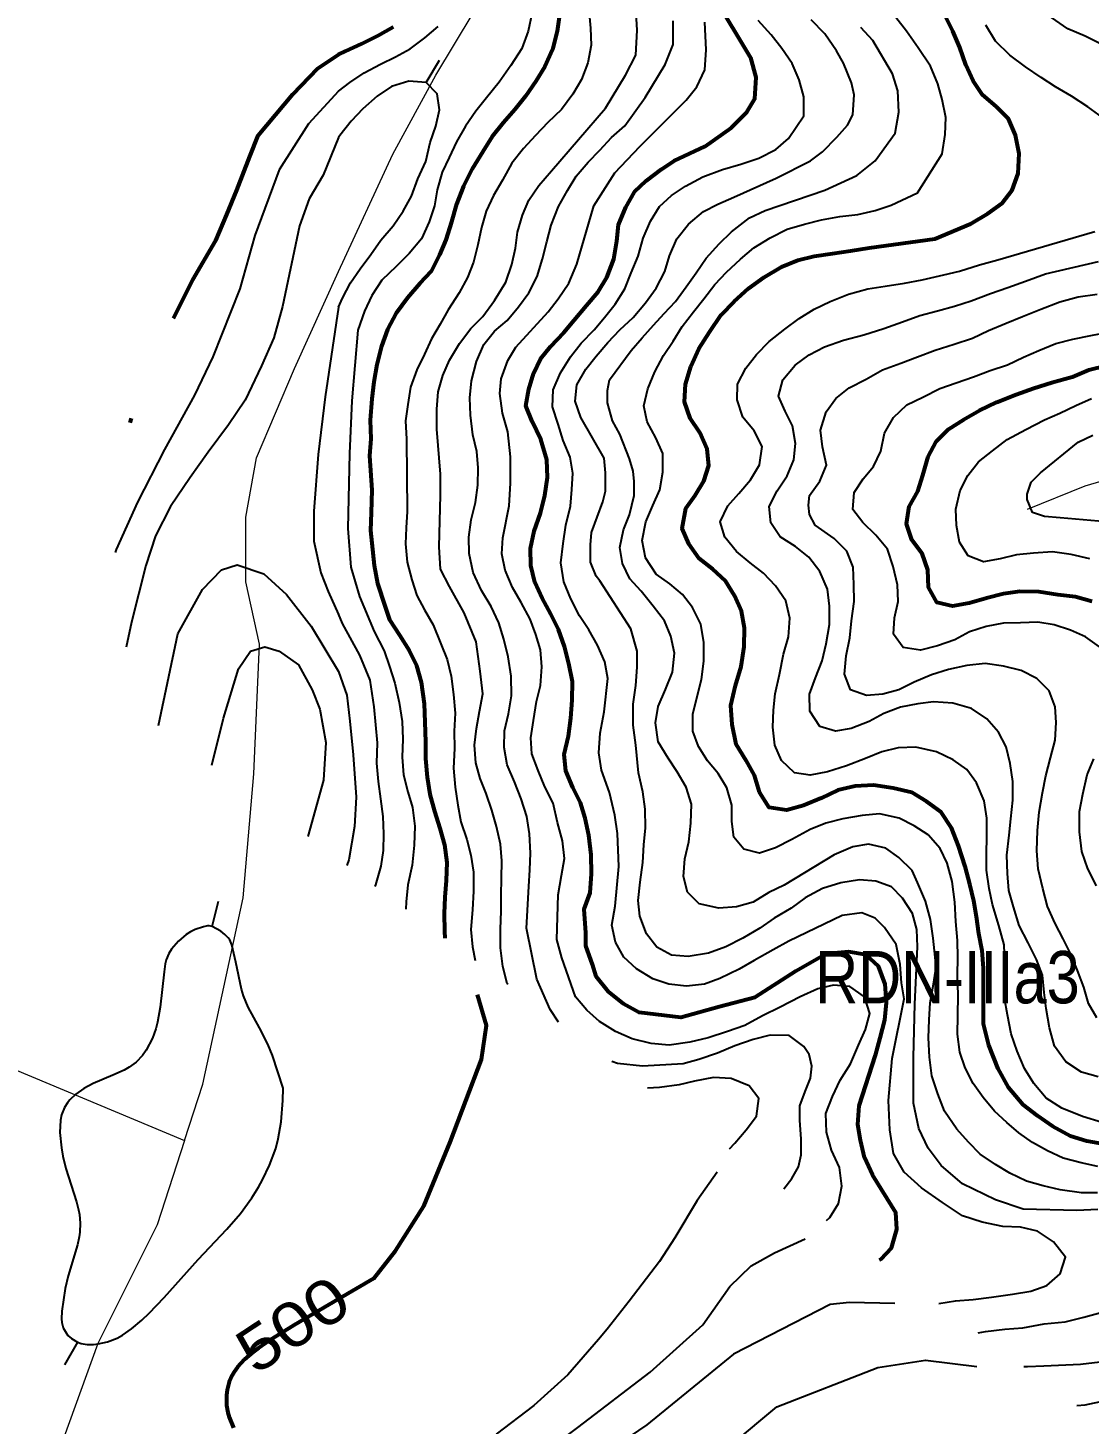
# Model space of a CAD drawing. Header units: metres. Extents: x 545098 to 555652, y 1854398 to 1862642.
# Drawn here: x 547881 to 548287, y 1860200 to 1860733 of the extents above; entities that cross this region are included whole.
import ezdxf
from ezdxf.enums import TextEntityAlignment as Align

# ---------------------------------------------------------------- set-up
doc = ezdxf.new("R2010")
doc.units = ezdxf.units.M
doc.header["$LTSCALE"] = 6.8
for name, color, linetype, lineweight in [('1', 7, 'Continuous', 25), ('13', 7, 'Continuous', 25), ('2', 7, 'Continuous', 53), ('29', 7, 'Continuous', 25), ('34', 7, 'Continuous', 13), ('52', 7, 'Continuous', 13), ('53', 7, 'Continuous', 13)]:
    doc.layers.add(name, color=color, linetype=linetype, lineweight=lineweight)
doc.layers.add('4', color=7, linetype='Continuous')

msp = doc.modelspace()

# ---------------------------------------------------------------- linework, layer by layer
at = {"layer": '1'}
for points in [[(548094.47, 1860752.59), (548096.3, 1860733.1), (548096.5, 1860726.55), (548095.3, 1860719.85), (548092.81, 1860713.54), (548089.54, 1860707.85), (548085.21, 1860702.04), (548079.92, 1860697.01), (548075.32, 1860692.06), (548070.73, 1860687.11), (548066.21, 1860681.46), (548062.67, 1860675.03), (548059.24, 1860669.14), (548056.36, 1860663.14), (548054.57, 1860656.91), (548053.17, 1860650.36), (548051.61, 1860643.62), (548049.24, 1860637.85), (548046.16, 1860632.01), (548041.92, 1860625.5), (548038.81, 1860620), (548035.53, 1860614.31), (548032.81, 1860608.5), (548029.93, 1860602.5), (548027.48, 1860595.84), (548026.43, 1860589.33), (548025.53, 1860583.02), (548025.97, 1860575.97), (548026.2, 1860548.37), (548025.86, 1860542.18), (548025.54, 1860536), (548026.22, 1860529.04), (548027.97, 1860522.21), (548029.92, 1860516.27), (548032.86, 1860510.76), (548036.14, 1860505.07), (548039.12, 1860497.76), (548041.53, 1860491.78), (548043.07, 1860485.51), (548043.95, 1860478.4), (548044.56, 1860471.25), (548044.14, 1860464.43), (548044.31, 1860457.86), (548043.88, 1860450.31), (548044.58, 1860443.08), (548045.57, 1860436.11), (548046.76, 1860429.8), (548048.99, 1860423.08), (548050.57, 1860417.09), (548051.59, 1860410.58), (548051.62, 1860403.22), (548051.22, 1860396.12), (548050.51, 1860388.62), (548051.13, 1860382), (548052.17, 1860376.81)], [(548073.91, 1860738.54), (548072.51, 1860732), (548070.06, 1860725.33), (548065.82, 1860718.83), (548061.38, 1860712.47), (548056.55, 1860706.43), (548052.5, 1860701.36), (548048.53, 1860695.6), (548045.1, 1860689.71), (548042.22, 1860683.71), (548039.65, 1860678.1), (548037.75, 1860671.32), (548036.66, 1860665.16), (548034.67, 1860659.08), (548031.68, 1860652.53), (548026.96, 1860647.04), (548022.02, 1860642.05), (548016.57, 1860636.82), (548012.79, 1860630.9), (548009.91, 1860624.9), (548007.34, 1860617.69), (548005.14, 1860590.73), (548004.25, 1860570.56), (548003.58, 1860541.87)], [(548064.67, 1860367.56), (548064.42, 1860368.04), (548062.72, 1860374.53), (548061.85, 1860381.65), (548061.9, 1860388.71), (548062.14, 1860395.62), (548062.12, 1860401.76), (548062.25, 1860408.11), (548062.34, 1860414.81), (548061.91, 1860421.27), (548060.37, 1860427.95), (548058.52, 1860434.24), (548056.43, 1860440.63), (548054.18, 1860446.4), (548052.46, 1860452.33), (548051.9, 1860459.02), (548052.77, 1860465.49), (548053.87, 1860471.94), (548055.13, 1860478.69), (548054.07, 1860487.4), (548052.55, 1860498.51), (548048.01, 1860509.63), (548042.46, 1860519.74), (548038.92, 1860526.3), (548038.42, 1860534.89), (548038.92, 1860554.6), (548038.92, 1860562.68), (548037.58, 1860579.82), (548037.62, 1860587.46), (548038.12, 1860594.08), (548039.91, 1860600.32), (548042.44, 1860606.28), (548046.18, 1860612.56), (548050.5, 1860618.36), (548055.13, 1860622.96), (548059.61, 1860628.97), (548063.97, 1860636.02), (548066.23, 1860642.84), (548067.67, 1860649.04), (548068.41, 1860655.15), (548070.35, 1860661.58), (548072.73, 1860667.35), (548076.54, 1860672.93), (548081.41, 1860678.62), (548102.04, 1860702.56), (548109.62, 1860715.2), (548113.66, 1860722.78), (548114.16, 1860732.38), (548113.66, 1860740.97)], [(548246.35, 1860324.45), (548242.45, 1860329.76), (548239.37, 1860335.72), (548237.36, 1860341.8), (548236.54, 1860348.57), (548236.58, 1860355.63), (548236.7, 1860363.6), (548236.5, 1860371.17), (548236.58, 1860377.88), (548236.52, 1860384.38), (548235.8, 1860391.71), (548235.45, 1860399.08), (548234.49, 1860406.92), (548232.56, 1860413.92), (548229.88, 1860419.56), (548225.26, 1860424.79), (548219.95, 1860428.3), (548214.17, 1860431.21), (548206.74, 1860432.84), (548200.12, 1860432.21), (548192.68, 1860430.94), (548186.2, 1860429.25), (548180.16, 1860426.89), (548173.22, 1860422.97), (548166.91, 1860419.85), (548160.82, 1860417.84), (548154.86, 1860419.28), (548151.04, 1860423.88), (548150.3, 1860429.94), (548150.28, 1860436.09), (548148.38, 1860442.73), (548145, 1860448.29), (548140.98, 1860453.04), (548137.59, 1860458.6), (548135.43, 1860464.48), (548135.36, 1860470.98), (548137.07, 1860477.7), (548138.63, 1860484.22), (548139.59, 1860491.21), (548139.63, 1860498.27), (548138.4, 1860505.36), (548135.28, 1860511.67), (548131.43, 1860516.62), (548126.58, 1860520.74), (548121.43, 1860524.45), (548117.24, 1860530.63), (548116.06, 1860537.36), (548117.37, 1860544.39), (548120.04, 1860550.68), (548122.76, 1860556.62), (548123.91, 1860563.45), (548123.96, 1860570.51), (548121.24, 1860576.51), (548117.96, 1860582.62), (548116.67, 1860588.79), (548118.22, 1860595.31), (548120.91, 1860601.73), (548124.17, 1860607.95), (548127.86, 1860613.49), (548131.31, 1860619.14), (548135.65, 1860624.67), (548139.55, 1860629.66), (548143.8, 1860635.09), (548148.22, 1860639.91), (548153.63, 1860644.76), (548158.72, 1860649.21), (548164.9, 1860652.99), (548171.37, 1860656.31), (548178.01, 1860658.2), (548184.5, 1860659.89), (548191.58, 1860661.12), (548198.36, 1860661.94), (548205.04, 1860663.48), (548211.13, 1860665.49), (548221.21, 1860670.23), (548230.61, 1860685.13), (548231.73, 1860692.52), (548232.08, 1860698.93), (548230.6, 1860705.85), (548229.04, 1860711.87), (548226.17, 1860718.63), (548221.5, 1860725.55), (548217.07, 1860731.96), (548212.94, 1860737.17)], [(548332.32, 1860698.82), (548326.37, 1860704.53), (548320.77, 1860708.69), (548314.55, 1860713.66), (548309.23, 1860716.96), (548303.86, 1860720.61), (548297.68, 1860723.64), (548291.85, 1860726.71), (548285.28, 1860730.05), (548278.6, 1860732.85), (548272.45, 1860737.12)], [(548000, 1860709.05), (548004.36, 1860712.37), (548009.81, 1860716), (548016.01, 1860719.35), (548021.73, 1860722.12), (548027.42, 1860725.24), (548032.99, 1860729.41), (548038.02, 1860733.7)], [(548084.07, 1860353.2), (548080.82, 1860358.08), (548075.77, 1860369.7), (548071.8, 1860389.19), (548072.67, 1860405.09), (548073.16, 1860411.48), (548073.29, 1860417.83), (548072.94, 1860425.2), (548071.96, 1860431.77), (548069.81, 1860438.61), (548067.26, 1860445.12), (548064.4, 1860451.55), (548063.28, 1860458.24), (548063.41, 1860464.58), (548064.96, 1860471.1), (548066.12, 1860477.93), (548065.92, 1860485.5), (548064.85, 1860492.79), (548063.22, 1860499.55), (548061.28, 1860505.82), (548058.26, 1860512.05), (548054.58, 1860518.15), (548051.39, 1860525.08), (548049.96, 1860532.32), (548049.74, 1860538.62), (548050.74, 1860545.26), (548052.29, 1860551.78), (548053.29, 1860558.41), (548053.38, 1860565.11), (548052.8, 1860571.37), (548051.31, 1860577.7), (548050.39, 1860585.18), (548050.13, 1860591.84), (548050.87, 1860598.35), (548052.69, 1860605.71), (548055.57, 1860612.16), (548059.64, 1860617.36), (548064.4, 1860621.38), (548068.82, 1860626.62), (548072.69, 1860631.97), (548075.92, 1860638.15), (548077.99, 1860644.91), (548079.54, 1860651.43), (548081.3, 1860657.8), (548084.04, 1860665), (548087.46, 1860671.03), (548090.78, 1860676.49), (548095.36, 1860681.94), (548099.87, 1860686.46), (548104.34, 1860691.35), (548109.41, 1860695.76), (548117.19, 1860706.61), (548124.77, 1860719.24), (548127.8, 1860726.82), (548127.8, 1860735.91)], [(548102.92, 1860484.51), (548101.78, 1860490.88), (548099.01, 1860497.24), (548095.58, 1860503.15), (548092.03, 1860508.51), (548088.71, 1860514.97), (548086.11, 1860521.53), (548084.97, 1860528.71), (548085.87, 1860536.14), (548086.83, 1860543.13), (548088.65, 1860550.4), (548089.14, 1860556.79), (548089.47, 1860562.98), (548088.53, 1860569.2), (548085.83, 1860575.49), (548083.87, 1860581.75), (548081.75, 1860588.4), (548082.04, 1860594.94), (548084.87, 1860601.44), (548088.65, 1860607.5), (548092.72, 1860612.7), (548097.7, 1860617.83), (548101.66, 1860622.47), (548105.73, 1860627.67), (548109.35, 1860633.54), (548111.86, 1860639.63), (548114.53, 1860645.92), (548116.4, 1860652.84), (548119.23, 1860659.34), (548122.7, 1860665), (548127.25, 1860669.18), (548132.61, 1860672.72), (548139.23, 1860676.24), (548146.66, 1860679.14), (548153.66, 1860681.07), (548160.61, 1860683.37), (548167.08, 1860686.69), (548171.99, 1860690.9), (548177.75, 1860699.54), (548177.83, 1860706.8), (548176.04, 1860713.33), (548173.39, 1860719.59), (548169.39, 1860725.34), (548165.27, 1860730.54), (548160.4, 1860736.02)], [(548115.2, 1860406.78), (548116.26, 1860414.27), (548116.7, 1860420.97), (548117.34, 1860427.51), (548117.19, 1860434.67), (548116.21, 1860441.19), (548114.6, 1860448.54), (548113.65, 1860459.1), (548112.64, 1860466.68), (548112.64, 1860474.77), (548113.65, 1860481.84), (548114.16, 1860488.91), (548114.16, 1860494.98), (548111.63, 1860503.57), (548099.85, 1860521.87), (548098.47, 1860523.64), (548096.29, 1860529.08), (548096.29, 1860535.6), (548096.66, 1860540.31), (548101.02, 1860552.1), (548102.03, 1860556.14), (548102.03, 1860563.21), (548101.53, 1860568.77), (548092.61, 1860584.29), (548090.4, 1860590.53), (548091.09, 1860596.76), (548094.51, 1860602.79), (548098.43, 1860607.79), (548102.85, 1860613.03), (548107.52, 1860617.76), (548112.54, 1860622.53), (548117.28, 1860628.17), (548121.31, 1860633.72), (548124.69, 1860640.1), (548126.49, 1860646.11), (548129.32, 1860652.6), (548133.7, 1860658.2), (548139.44, 1860663.06), (548144.88, 1860665.89), (548151.08, 1860668.46), (548167.18, 1860675.78), (548180.31, 1860682.35), (548184.86, 1860685.89), (548190.41, 1860691.45), (548194.45, 1860695.99), (548196.47, 1860700.04), (548196.97, 1860707.62), (548195.96, 1860712.16), (548192.93, 1860719.74), (548190.24, 1860724.5), (548185.81, 1860730.91), (548180.6, 1860736.35)], [(548196.45, 1860420.23), (548189.38, 1860417.2), (548170.25, 1860405.6), (548164.45, 1860402.72), (548158.38, 1860399.09), (548152.1, 1860397.24), (548145.28, 1860396.77), (548137.85, 1860398.39), (548133.32, 1860402.91), (548131.87, 1860408.88), (548132.31, 1860415.62), (548133.87, 1860422.14), (548134.63, 1860429.29), (548134.83, 1860436.55), (548132.78, 1860442.99), (548129.35, 1860448.9), (548126, 1860454.1), (548122.17, 1860460.33), (548121.1, 1860467.61), (548122.14, 1860473.89), (548124.97, 1860480.38), (548127.6, 1860487.03), (548128.35, 1860494.18), (548127.01, 1860500.7), (548124.49, 1860506.55), (548120.19, 1860512.17), (548115.69, 1860517.95), (548111.32, 1860522.66), (548108.44, 1860528.46), (548107.5, 1860534.68), (548108.84, 1860541.33), (548111.14, 1860547.15), (548112.95, 1860554.44), (548112.95, 1860559.87), (548112.58, 1860563.86), (548111.14, 1860568.57), (548107.52, 1860577.99), (548104.62, 1860583.06), (548102.81, 1860589.94), (548102.81, 1860594.65), (548103.53, 1860598.64), (548111.81, 1860609.88), (548115.99, 1860614.81), (548120.37, 1860619.59), (548124.48, 1860624.01), (548128.78, 1860628.68), (548132.83, 1860634.26), (548136.63, 1860639.54), (548140.44, 1860645.22), (548145.4, 1860650.74), (548150.2, 1860655.23), (548156.97, 1860660.57), (548163.06, 1860663.41), (548185.87, 1860671.24), (548197.98, 1860676.79), (548205.05, 1860682.35), (548212.63, 1860692.96), (548214.14, 1860701.05), (548213.64, 1860709.13), (548211.62, 1860715.7), (548204.15, 1860728.35), (548199.52, 1860733.32)], [(548132.85, 1860705.6), (548136.88, 1860710.65), (548139.91, 1860717.22), (548140.42, 1860724.8), (548139.91, 1860735.41)], [(548250.97, 1860728.17), (548247.27, 1860734.31)], [(548280.61, 1860614.23), (548287.5, 1860615.61), (548294.03, 1860616.95), (548322.71, 1860625.27), (548356.1, 1860639.74), (548362.12, 1860642.89), (548368.46, 1860646.43), (548374.56, 1860650.47), (548380.5, 1860654.32), (548384.7, 1860659.57), (548386.83, 1860665.83), (548386.28, 1860672.32), (548383.95, 1860678.97), (548381.61, 1860685.61), (548378.97, 1860691.87), (548375.78, 1860698.24), (548371.93, 1860704.18), (548367.07, 1860709.66), (548362.13, 1860714.24), (548356.65, 1860718.94), (548351.13, 1860722.4), (548344.87, 1860726.13), (548337.68, 1860730.28), (548331.07, 1860733.97)], [(548291.94, 1860698.92), (548286.34, 1860703.08), (548280.05, 1860707.16), (548273.98, 1860710.73), (548268.46, 1860714.19), (548262.51, 1860718.3), (548256.53, 1860722.77), (548250.97, 1860728.17)], [(548000, 1860626.53), (548001.55, 1860629.91), (548004.62, 1860635.75), (548008.28, 1860641.13), (548012.29, 1860646.55), (548016.11, 1860652.12), (548020.82, 1860657.62), (548024.64, 1860663.19), (548027.91, 1860668.88), (548030.36, 1860675.55), (548033.36, 1860682.09), (548035.03, 1860689.38), (548037.17, 1860695.65), (548038.61, 1860701.85), (548037.75, 1860707.97), (548033.54, 1860712.29), (548026.92, 1860712.79), (548020.21, 1860710.8), (548014.76, 1860707.18), (548009.27, 1860702.3), (548004.83, 1860697.55), (548000.47, 1860692.09), (548000, 1860691.37)], [(548000, 1860709.05), (547988.48, 1860696.53), (547977.26, 1860678.96), (547968.05, 1860653.91), (547962.29, 1860633.47), (547951.93, 1860607.55), (547945.02, 1860592.86), (547933.51, 1860572.13), (547923.15, 1860551.97), (547915.09, 1860533.83), (547914.6, 1860532.65)], [(548186.39, 1860277.47), (548187.69, 1860278.5), (548190.98, 1860283.93), (548192.33, 1860290.56), (548191.47, 1860297.63), (548188.33, 1860304.25), (548186.4, 1860311.2), (548186.25, 1860318.36), (548188.7, 1860324.76), (548191.71, 1860331.05), (548195.62, 1860337.27), (548198.69, 1860344.47), (548201.38, 1860350.36), (548202.97, 1860356.48), (548200.93, 1860362.87), (548195.42, 1860366.87), (548189.08, 1860367.35), (548183.15, 1860365.91), (548176.33, 1860362.93), (548168.74, 1860358.95), (548161.97, 1860355.61), (548155.23, 1860351.92), (548148.68, 1860349.69), (548141.27, 1860347.17), (548134.28, 1860345.6), (548126.34, 1860344.45), (548119.45, 1860345.05), (548112.23, 1860346.86), (548105.78, 1860349.67), (548099.76, 1860353.42), (548094.91, 1860357.86), (548090.53, 1860362.89), (548085.37, 1860377.79), (548083.35, 1860384.86), (548083.91, 1860401.87), (548085.18, 1860409.26), (548086.38, 1860415.73), (548085.55, 1860422.51), (548083.62, 1860429.5), (548081.99, 1860436.9), (548078.87, 1860443.21), (548076.31, 1860449.41), (548073.9, 1860455.81), (548073.52, 1860461.91), (548074.52, 1860468.55), (548075.63, 1860475.73), (548077.23, 1860481.9), (548077.63, 1860489), (548077.21, 1860495.46), (548075.4, 1860501.39), (548073.24, 1860507.27), (548069.76, 1860513.54), (548066.53, 1860519.3), (548063.72, 1860526.01), (548062.43, 1860532.18), (548062.76, 1860538.37), (548065.18, 1860550.56), (548065.68, 1860559.15), (548065.68, 1860569.25), (548064.67, 1860578.85), (548062.65, 1860585.93), (548061.64, 1860593.51), (548062.15, 1860599.07), (548064.67, 1860606.14), (548067.7, 1860611.19), (548080.04, 1860624.7), (548083.96, 1860629.7), (548087.94, 1860635.61), (548091.03, 1860642.86), (548097.5, 1860665.17), (548105.58, 1860677.8), (548115.17, 1860687.91), (548124.77, 1860697.51), (548132.85, 1860705.6)], [(548000, 1860691.37), (547994.08, 1860676.94), (547988.8, 1860667.86), (547985.07, 1860657.53), (547978.57, 1860626.74), (547975.3, 1860614.79), (547970.6, 1860604.01), (547964.35, 1860590.89), (547958.01, 1860581.53), (547950.21, 1860571.07), (547943.27, 1860561.33), (547935.85, 1860550.28), (547930.02, 1860539.03), (547926.32, 1860527.79), (547920.89, 1860506.05), (547918.86, 1860496.52)], [(548291.72, 1860314.84), (548284.2, 1860317.18), (548276.39, 1860320.39), (548270.33, 1860324.17), (548265.67, 1860329.75), (548262.08, 1860335.46), (548259.27, 1860342.17), (548257.02, 1860348.77), (548255.6, 1860356.01), (548254.46, 1860362.38), (548255.1, 1860368.97), (548254.63, 1860375.79), (548254.32, 1860382.8), (548252.34, 1860390.16), (548249.92, 1860398.18), (548248.62, 1860404.36), (548247.6, 1860411.28), (548247.57, 1860417.43), (548247.66, 1860424.13), (548247.7, 1860431.19), (548246.72, 1860437.76), (548243.72, 1860444.63), (548240.01, 1860449.79), (548234.86, 1860453.5), (548228.52, 1860456.52), (548220.53, 1860458.26), (548213.88, 1860458), (548207.55, 1860456.5), (548201.35, 1860453.94), (548194.08, 1860451.24), (548186.77, 1860448.91), (548180.24, 1860447.57), (548174.16, 1860448.46), (548169.24, 1860453.28), (548166.72, 1860459.12), (548165.89, 1860465.9), (548166.18, 1860472.44), (548166.87, 1860478.67), (548168.49, 1860486.11), (548170.08, 1860493.9), (548171.99, 1860500.46), (548172.39, 1860507.56), (548170.85, 1860514.25), (548166.91, 1860519.91), (548162.33, 1860524.78), (548157.34, 1860528.7), (548152.1, 1860533.12), (548147.64, 1860538.55), (548145.83, 1860544.47), (548148.7, 1860550.61), (548153.01, 1860555.3), (548157.44, 1860560.54), (548160.91, 1860566.21), (548161.86, 1860573.19), (548158.79, 1860579.15), (548154.53, 1860584.42), (548152.28, 1860591.02), (548152.45, 1860597.01), (548155.68, 1860603.19), (548159.75, 1860608.38), (548164.57, 1860613.31), (548170.51, 1860618.01), (548175.98, 1860622.12), (548181.69, 1860625.71), (548187.85, 1860628.63), (548194.91, 1860631.48), (548202.27, 1860633.46), (548208.84, 1860634.44), (548216.28, 1860635.71), (548223.01, 1860636.89), (548231.28, 1860638.8), (548237.25, 1860640.25), (548244.92, 1860642.63), (548251.91, 1860644.57), (548289.01, 1860655.39)], [(548290.23, 1860332.29), (548283.86, 1860334.05), (548277.95, 1860338.03), (548273.61, 1860344.01), (548271.67, 1860351.01), (548270.4, 1860358.45), (548269.66, 1860364.51), (548269.04, 1860371.12), (548266.67, 1860377.17), (548263.55, 1860383.48), (548260.03, 1860390.1), (548257.9, 1860397.26), (548256.05, 1860403.54), (548255.62, 1860410), (548255.31, 1860417.02), (548256.18, 1860424.72), (548256.87, 1860430.95), (548257.62, 1860438.1), (548257.67, 1860445.16), (548256.64, 1860452.08), (548255.15, 1860458.41), (548252.12, 1860464.01), (548247.7, 1860469.08), (548241.79, 1860473.06), (548234.67, 1860475.09), (548227.37, 1860475.65), (548221.31, 1860474.91), (548214.78, 1860473.57), (548208.38, 1860471.16), (548202.78, 1860468.13), (548195.87, 1860465.48), (548189.86, 1860464.38), (548183.85, 1860466.19), (548180.06, 1860472.05), (548179.99, 1860478.56), (548182.3, 1860484.81), (548184.77, 1860491.26), (548186.33, 1860497.78), (548187.6, 1860505.16), (548187.65, 1860512.22), (548186.86, 1860518.64), (548183.86, 1860525.51), (548179.76, 1860530.97), (548174.56, 1860535.04), (548168.69, 1860538.67), (548165.14, 1860544.03), (548164.56, 1860550.28), (548167.63, 1860556.26), (548171.45, 1860561.97), (548173.93, 1860568.12), (548174.6, 1860574.33), (548173.43, 1860581.16), (548170.69, 1860586.73), (548168.06, 1860592.43), (548169.75, 1860598.72), (548174.48, 1860604.33), (548179.85, 1860608.32), (548185.72, 1860611.28), (548192.9, 1860613.87), (548200.65, 1860615.94), (548208.3, 1860618.3), (548215.43, 1860620.82), (548222.17, 1860623.25), (548228.8, 1860625.13), (548235.32, 1860626.87), (548241.71, 1860628.85), (548249.07, 1860631.67), (548255.74, 1860634), (548262.47, 1860636.42), (548270.15, 1860639.23), (548290.4, 1860643.96)], [(548289.78, 1860354.92), (548286.59, 1860360.32), (548284.74, 1860366.6), (548282.33, 1860373), (548279.76, 1860379.2), (548276.89, 1860385), (548273.81, 1860390.95), (548270.85, 1860397.47), (548269.11, 1860404.31), (548267.29, 1860411.86), (548266.82, 1860418.68), (548267.13, 1860426.49), (548267.73, 1860433.44), (548269, 1860440.83), (548270.2, 1860447.3), (548272.07, 1860454.22), (548273.79, 1860460.94), (548274.23, 1860467.69), (548273.85, 1860473.79), (548271.48, 1860479.83), (548266.76, 1860484.5), (548260.78, 1860487.57), (548254.06, 1860489.28), (548247.07, 1860490.24), (548240.1, 1860489.57), (548233.05, 1860487.99), (548226.61, 1860485.94), (548219.9, 1860483.13), (548214.1, 1860480.26), (548207.97, 1860478.61), (548201.71, 1860478.02), (548195.66, 1860480.18), (548193.3, 1860486.22), (548193.9, 1860493.17), (548195.42, 1860500.04), (548196.06, 1860506.63), (548196.97, 1860513.98), (548196.9, 1860520.48), (548196.64, 1860527.14), (548194.27, 1860533.18), (548189.34, 1860538.01), (548182.1, 1860543.21), (548179.92, 1860547.19), (548179.56, 1860550.82), (548179.92, 1860554.44), (548183.96, 1860559.96), (548186.47, 1860566.05), (548184.89, 1860573.09), (548184.11, 1860579.51), (548186.33, 1860586.47), (548190.05, 1860591.63), (548195.16, 1860595.68), (548201.63, 1860599), (548207.89, 1860602.48), (548214.81, 1860605.13), (548221.2, 1860607.54), (548227.96, 1860609.99), (548235.27, 1860612.33), (548242.23, 1860614.62), (548248.38, 1860617.54), (548255.09, 1860620.35), (548261.29, 1860622.91), (548268.36, 1860625.76), (548275.63, 1860628.46), (548282.62, 1860630.39), (548289.91, 1860631.46)], [(548000, 1860626.53), (547994.89, 1860592.26), (547992.21, 1860570.14), (547990.58, 1860548.47), (547990.58, 1860537.09), (547993.29, 1860524.9), (547996, 1860517.86), (548000, 1860509.06)], [(548290.78, 1860496.65), (548285.42, 1860500.52), (548279.69, 1860503.08), (548273.48, 1860505.03), (548267.2, 1860506.08), (548260.54, 1860505.81), (548254.04, 1860505.74), (548247.51, 1860504.4), (548241.07, 1860502.35), (548235.47, 1860499.32), (548228.87, 1860497.07), (548222.39, 1860495.37), (548215.76, 1860496.37), (548212.05, 1860501.53), (548212.38, 1860507.72), (548213.79, 1860514.04), (548213.56, 1860520.34), (548211.98, 1860527.38), (548209.73, 1860533.98), (548205.27, 1860539.4), (548200.34, 1860544.23), (548196.48, 1860549.19), (548196.97, 1860555.58), (548200.48, 1860560.89), (548204.44, 1860565.53), (548207.15, 1860571.46), (548208.67, 1860578.34), (548212.09, 1860584.36), (548217.12, 1860589.14), (548223.27, 1860592.06), (548229.74, 1860595.38), (548235.98, 1860597.58), (548242.58, 1860599.83), (548248.98, 1860602.24), (548255.58, 1860604.49), (548261.73, 1860607.41), (548267.57, 1860609.93), (548274.13, 1860612.54), (548280.61, 1860614.23)], [(548235.89, 1860549.32), (548237.56, 1860556.39), (548240.47, 1860562.17), (548244.54, 1860567.37), (548249.81, 1860571.63), (548255.43, 1860575.93), (548262.57, 1860579.7), (548269.71, 1860583.46), (548275.55, 1860585.98), (548281.7, 1860588.9), (548287.7, 1860591.62)], [(548305.04, 1860543.41), (548275.75, 1860545.94), (548269.69, 1860546.44), (548265.15, 1860547.96), (548263.13, 1860553.01), (548263.13, 1860555.03), (548264.64, 1860559.58), (548268.18, 1860563.12), (548282.63, 1860574.93), (548288.27, 1860577.61)], [(548287.04, 1860530.23), (548279.97, 1860531.9), (548272.78, 1860533.01), (548265.6, 1860532.5), (548258.99, 1860531.88), (548252.86, 1860530.23), (548246.49, 1860529.09), (548240.59, 1860531.44), (548237.25, 1860536.64), (548236.11, 1860543.02), (548235.89, 1860549.32)], [(548003.58, 1860541.87), (548004.7, 1860527.08), (548008.06, 1860515.87), (548013.67, 1860502.57), (548017.4, 1860495.13), (548019.53, 1860489.12), (548021.51, 1860482.82), (548023.18, 1860475.39), (548024.29, 1860468.07), (548024.56, 1860461.41), (548024.31, 1860454.51), (548024.78, 1860447.7), (548026.48, 1860441.21), (548028.28, 1860435.28), (548029.15, 1860428.15), (548028.95, 1860420.9), (548028.08, 1860413.19), (548026.45, 1860405.76), (548025.81, 1860399.17), (548025.73, 1860396.37)], [(547931.25, 1860466.6), (547938.64, 1860501.59), (547948.07, 1860518.57), (547955.23, 1860526.11), (547961.27, 1860528), (547971.45, 1860524.6), (547980.12, 1860516.68), (547989.55, 1860504.61), (548000, 1860487.19)], [(548014.04, 1860405.03), (548014.28, 1860405.66), (548016.3, 1860412.78), (548017.19, 1860418.85), (548017.32, 1860425.2), (548017.05, 1860431.86), (548016.23, 1860438.63), (548015.25, 1860445.2), (548014.58, 1860452.17), (548014.89, 1860459.99), (548013.67, 1860473.77), (548012.15, 1860483.88), (548008.11, 1860493.48), (548001.55, 1860505.6), (548000, 1860509.22)], [(547951.64, 1860451.43), (547956.11, 1860469.44), (547961.75, 1860488.2), (547966.32, 1860494.95), (547971.79, 1860496.68), (547977.26, 1860494.95), (547984.74, 1860489.77), (547989.92, 1860480.27), (547992.8, 1860472.78), (547995.11, 1860460.11), (547994.24, 1860445.71), (547988.23, 1860424.18)], [(548000, 1860487.19), (548003.18, 1860478.25), (548004.3, 1860468.28), (548005.59, 1860455.32), (548006.74, 1860439.15), (548006.15, 1860427.96), (548003.88, 1860415.21), (548003.23, 1860413.03)], [(548229.39, 1860245.65), (548235.69, 1860246.73), (548242.45, 1860247.2), (548249.53, 1860248.06), (548257.47, 1860249.2), (548264.5, 1860250.42), (548270.69, 1860252.61), (548275.73, 1860256.99), (548277.82, 1860263.35), (548273.16, 1860269.25), (548267.09, 1860273.36), (548260.62, 1860274.9), (548253.77, 1860275.14), (548245.93, 1860276.73), (548238.36, 1860279.25), (548230.79, 1860284.31), (548222.71, 1860289.86), (548216.14, 1860295.93), (548212.1, 1860303), (548210.59, 1860312.1), (548210.08, 1860323.21), (548211.6, 1860339.38), (548216.14, 1860362.12), (548215.13, 1860368.18), (548214.63, 1860375.26), (548213.11, 1860382.84), (548208.57, 1860389.41), (548205.03, 1860392.94), (548199.98, 1860394.96), (548192.41, 1860393.95), (548172.06, 1860384.2), (548166.09, 1860380.86), (548158.85, 1860376.82), (548153.07, 1860373.41), (548145.66, 1860369.85), (548139.82, 1860367.68), (548132.96, 1860366.97), (548126.22, 1860367.77), (548120.06, 1860369.71), (548113.84, 1860373.62), (548108.99, 1860378.06), (548105.78, 1860383.77), (548104.45, 1860390.25), (548105.71, 1860397.58), (548107.08, 1860412.65), (548106.58, 1860425.28), (548105.57, 1860432.36), (548103.55, 1860440.95), (548100.52, 1860449.54), (548099.51, 1860456.1), (548100.01, 1860463.68), (548101.53, 1860471.77), (548102.92, 1860484.51)], [(548289.6, 1860405.36), (548286.28, 1860411.82), (548284.03, 1860418.42), (548283.12, 1860425.91), (548283.08, 1860433.68), (548284.43, 1860440.35), (548286.06, 1860447.79), (548288.57, 1860453.88)], [(548290.01, 1860287.98), (548283.87, 1860287.96), (548275.77, 1860289.14), (548269.25, 1860290.7), (548262.88, 1860292.45), (548256.55, 1860295.48), (548251.08, 1860298.79), (548245.17, 1860302.77), (548240.64, 1860307.29), (548236.23, 1860312.35), (548231.59, 1860319.21), (548228.99, 1860325.76), (548226.69, 1860332.72), (548225.82, 1860339.84), (548225.47, 1860347.22), (548225.71, 1860354.12), (548226, 1860360.66), (548227.31, 1860367.7), (548228.31, 1860374.33), (548227.25, 1860385.36), (548226.24, 1860392.44), (548224.22, 1860399.51), (548221.19, 1860406.59), (548219.17, 1860411.13), (548214.12, 1860416.19), (548209.07, 1860419.72), (548202.51, 1860421.24), (548196.45, 1860420.23)], [(548290.16, 1860281.67), (548282.14, 1860281.24), (548261.59, 1860281.78), (548250.98, 1860285.32), (548238.36, 1860291.38), (548230.28, 1860298.45), (548225.23, 1860305.02), (548221.7, 1860312.6), (548219.68, 1860322.2), (548219.68, 1860339.89), (548220.18, 1860360.1), (548221.21, 1860382.06), (548220.94, 1860388.67), (548219.3, 1860394.76), (548215.54, 1860400.58), (548211.24, 1860404.9), (548205.24, 1860407.05), (548199.02, 1860407.57), (548191.96, 1860406.42), (548184.89, 1860404.33), (548178.27, 1860400.79), (548172.91, 1860396.81), (548166.44, 1860392.92), (548160.97, 1860389.2), (548154.43, 1860385.35), (548148.01, 1860382.06), (548141.31, 1860379.62), (548133.57, 1860378.32), (548127.23, 1860378.81), (548121.64, 1860381.9), (548117.61, 1860386.97), (548115.18, 1860393.68), (548114.45, 1860399.69), (548115.2, 1860406.78)], [(548170.17, 1860289.48), (548173.22, 1860293.41), (548175.75, 1860297.95), (548176.76, 1860302.5), (548176.76, 1860308.56), (548176.25, 1860315.64), (548176.25, 1860321.2), (548178.27, 1860326.75), (548180.29, 1860331.81), (548180.8, 1860336.36), (548179.79, 1860340.9), (548177.77, 1860343.93), (548172.13, 1860348.1), (548164.93, 1860348.3), (548158.49, 1860346.62), (548151.43, 1860344.14), (548144.77, 1860341.36), (548137.71, 1860338.88), (548131.63, 1860337.24), (548116.17, 1860336.35), (548106.58, 1860337.36), (548104.42, 1860338.14)], [(548149.44, 1860304.82), (548151.43, 1860307.02), (548155.7, 1860312.06), (548159.76, 1860317.26), (548160.57, 1860324.05), (548156.91, 1860328.85), (548150.06, 1860331.63), (548143.31, 1860332.08), (548136.07, 1860330.65), (548130.1, 1860329.2), (548122.61, 1860328.29), (548118.11, 1860328.01)], [(548290.13, 1860298), (548283.81, 1860299.4), (548276.89, 1860301.27), (548270.95, 1860303.98), (548265.13, 1860307.25), (548259.98, 1860310.97), (548255.33, 1860314.92), (548250.65, 1860319.23), (548246.35, 1860324.45)], [(548144.73, 1860295.87), (548137.01, 1860284.99), (548128.46, 1860270.74), (548122.7, 1860261.79), (548111, 1860246.63), (548102.63, 1860235.92), (548099.3, 1860231.89), (548087.59, 1860218.42), (548074.59, 1860206.72), (548060.2, 1860195.74)], [(548000, 1860034.74), (548060.2, 1860034.52), (548066.35, 1860035.32), (548073.28, 1860038.79), (548080, 1860045.29), (548085.58, 1860056.9), (548089.43, 1860071.89), (548089.96, 1860079.55), (548089.52, 1860085.66), (548085.41, 1860096.68), (548073.48, 1860122.06), (548069.39, 1860133.43), (548065.49, 1860152.51), (548064.63, 1860165.52), (548068.09, 1860178.1), (548073.69, 1860185.11), (548091.48, 1860198.3), (548119.13, 1860219.41), (548139.17, 1860237.5), (548149.46, 1860252.21), (548157.65, 1860260.05), (548166.55, 1860265.04), (548178.3, 1860270.38)], [(548212.5, 1860245.7), (548195.18, 1860246.12), (548187.9, 1860245.33), (548150.88, 1860226.31), (548117.78, 1860199.37), (548101.45, 1860188.21), (548088.88, 1860178.28), (548082.37, 1860168.75), (548079.81, 1860160.01), (548080.29, 1860153.34), (548082.96, 1860144.11), (548084.19, 1860136.34), (548091.06, 1860117.39), (548105.83, 1860089.3), (548116.91, 1860060.44), (548117.93, 1860054.51), (548116.79, 1860041.66), (548112.95, 1860027.92), (548102.85, 1860012.96), (548091.15, 1860001.22), (548088.94, 1860000)], [(548244.46, 1860234.5), (548247.2, 1860234.97), (548254.63, 1860235.88), (548261.4, 1860236.34), (548269.65, 1860237.89), (548277.63, 1860238.68), (548284.77, 1860240.45), (548291.72, 1860242.37)], [(548138.19, 1860000), (548138.52, 1860000.72), (548140.18, 1860012.72), (548140.32, 1860035.25), (548135.67, 1860060.3), (548122.13, 1860094.19), (548104.5, 1860130.4), (548102.95, 1860135.09), (548102.23, 1860145.2), (548104.06, 1860152.08), (548113.6, 1860162.92), (548125.11, 1860170.52), (548134.4, 1860178.53), (548167.51, 1860206.25), (548206.08, 1860221.2), (548224.25, 1860224.05), (548243.83, 1860221.56)], [(548261.85, 1860221.63), (548263.2, 1860221.6), (548269.5, 1860221.82), (548283.53, 1860222.44), (548291.01, 1860223.36)], [(548282.08, 1860206.65), (548285.28, 1860206.96), (548293.04, 1860208.63)]]:
    msp.add_lwpolyline(points, dxfattribs=at)
msp.add_lwpolyline([(547978.86, 1860328.02), (547974.77, 1860340.48), (547973.01, 1860344.86), (547969.83, 1860351.08), (547965.47, 1860359), (547963.71, 1860363.27), (547962.99, 1860365.85), (547960.73, 1860376.09), (547959.3, 1860382.71), (547958.43, 1860384.63), (547957.81, 1860385.49), (547956.59, 1860386.73), (547954.99, 1860387.95), (547951.71, 1860389.77), (547950.55, 1860390.07), (547949.9, 1860390.06), (547948.47, 1860389.67), (547945.27, 1860388.57), (547943.5, 1860387.76), (547941.84, 1860386.76), (547938.84, 1860384.22), (547936.19, 1860381.12), (547935.15, 1860379.45), (547934.18, 1860377.03), (547933.82, 1860375.51), (547933.35, 1860372.5), (547931.81, 1860358.94), (547930.81, 1860353.27), (547930.15, 1860350.71), (547928.87, 1860347.08), (547926.52, 1860342.56), (547925.11, 1860340.53), (547922.71, 1860337.93), (547920.04, 1860335.95), (547918.09, 1860334.88), (547913.71, 1860332.98), (547906.2, 1860329.77), (547902.63, 1860327.84), (547899.57, 1860325.64), (547897.35, 1860323.49), (547896.43, 1860322.35), (547895.29, 1860320.59), (547894.14, 1860317.78), (547893.72, 1860315.74), (547893.56, 1860311), (547894.16, 1860305.21), (547894.71, 1860302.06), (547895.83, 1860297.27), (547899.87, 1860284.58), (547900.66, 1860281.48), (547900.97, 1860279.69), (547901.23, 1860276.39), (547901.15, 1860272.98), (547900.94, 1860271.14), (547900.31, 1860268.08), (547896.69, 1860256.23), (547895.6, 1860251.41), (547894.29, 1860242.71), (547894.16, 1860239.87), (547894.26, 1860238.49), (547894.84, 1860236.38), (547895.9, 1860234.44), (547896.62, 1860233.52), (547897.98, 1860232.26), (547900.33, 1860230.92), (547901.7, 1860230.45), (547903.96, 1860230.03), (547906.42, 1860230.03), (547908.14, 1860230.23), (547911.71, 1860231.06), (547915.44, 1860232.5), (547917.47, 1860233.6), (547920.88, 1860235.97), (547924.83, 1860239.36), (547927.66, 1860242.05), (547933.38, 1860247.98), (547946.4, 1860262.5), (547957.34, 1860274.07), (547962.56, 1860280.12), (547966.94, 1860286.11), (547969.42, 1860290.14), (547970.92, 1860292.89), (547973.63, 1860298.62), (547976, 1860304.96), (547976.99, 1860308.62), (547978.14, 1860315.13), (547978.77, 1860323.23)], close=True, dxfattribs=at)
at = {"layer": '2'}
for p, q in [((547920.34, 1860582.35), (547920.84, 1860584.09)), ((548013.49, 1860255.18), (548000, 1860247.29))]:
    msp.add_line(p, q, dxfattribs=at)
for points in [[(548079.84, 1860561.43), (548079.58, 1860568.09), (548077.35, 1860575.96), (548073.99, 1860582.78), (548071.62, 1860588.82), (548072.67, 1860595.1), (548074.47, 1860601.11), (548077.22, 1860606.69), (548080.98, 1860611.48), (548086.12, 1860616.81), (548090.08, 1860621.45), (548094.81, 1860627.1), (548099.24, 1860632.34), (548102.55, 1860637.8), (548105.13, 1860644.81), (548106.29, 1860651.64), (548106.98, 1860657.88), (548109.76, 1860664.73), (548113.03, 1860670.55), (548117.59, 1860674.72), (548123.37, 1860679.22), (548128.3, 1860682.35), (548139.91, 1860687.91), (548150.01, 1860694.98), (548156.07, 1860701.05), (548159.1, 1860706.1), (548159.61, 1860714.19), (548157.59, 1860721.76), (548143.48, 1860745.17)], [(548084.5, 1860739.11), (548083.53, 1860731.91), (548081.82, 1860724.97), (548078.82, 1860718.42), (548075.36, 1860712.89), (548071.38, 1860707.12), (548067.33, 1860702.05), (548062.93, 1860696.95), (548058.73, 1860691.68), (548055.11, 1860685.95), (548051.06, 1860679.29), (548047.71, 1860672.7), (548045.1, 1860665.84), (548043.2, 1860659.06), (548040.94, 1860652.24), (548038.57, 1860646.48), (548035.37, 1860640.08), (548031.09, 1860635.52), (548026.38, 1860630.03), (548022.05, 1860624.22), (548018.67, 1860617.98), (548016.37, 1860611.52), (548014.66, 1860604.58), (548013.45, 1860597.88), (548012.76, 1860591.41), (548012.06, 1860583.34), (548012.33, 1860576.1), (548011.82, 1860569.67), (548012.79, 1860556.59), (548012.47, 1860548.03), (548012.2, 1860541.1), (548012.76, 1860536.27), (548013.66, 1860527.75), (548014.83, 1860520.81), (548017.69, 1860512.28), (548019.54, 1860506.93), (548023.24, 1860501.15), (548027.03, 1860495.28), (548029.85, 1860489.53), (548031.53, 1860483.15), (548032.68, 1860474.84), (548033.04, 1860467.89), (548033.19, 1860460.37), (548033.25, 1860453.97), (548033.84, 1860446.91), (548034.95, 1860440.41), (548036.69, 1860433.81), (548038.7, 1860427.33), (548040.55, 1860421.04), (548041.38, 1860414.27), (548041.13, 1860407.37), (548040.65, 1860400.98), (548040.31, 1860394.79), (548040.43, 1860387.93), (548040.6, 1860385.37)], [(548251.99, 1860335.34), (548248.46, 1860344.44), (548246.44, 1860352.52), (548246.4, 1860373.82), (548245.93, 1860380.63), (548244.59, 1860387.16), (548243.81, 1860393.58), (548242.72, 1860399.59), (548241.22, 1860405.92), (548239.48, 1860412.76), (548236.9, 1860420.59), (548234.25, 1860427.5), (548230.26, 1860433.53), (548224.71, 1860437.55), (548219.04, 1860441.02), (548211.97, 1860442.69), (548204.42, 1860443.76), (548197.41, 1860443.45), (548190.72, 1860441.91), (548184.41, 1860438.79), (548177.7, 1860435.98), (548171.21, 1860434.29), (548164.58, 1860435.29), (548160.79, 1860441.16), (548158.94, 1860447.44), (548155.71, 1860453.2), (548151.87, 1860459.42), (548150.41, 1860467.02), (548149.89, 1860474.19), (548151.68, 1860481.83), (548153.86, 1860489.14), (548154.93, 1860496.69), (548155.13, 1860503.95), (548153.99, 1860510.32), (548151.27, 1860516.32), (548147.88, 1860521.87), (548143, 1860526.34), (548137.8, 1860530.41), (548133.85, 1860536.08), (548131.33, 1860541.92), (548132.76, 1860549.51), (548136.32, 1860554.47), (548139.63, 1860559.93), (548141.43, 1860565.94), (548140.85, 1860572.2), (548138.09, 1860578.55), (548134.34, 1860584.07), (548132.13, 1860590.31), (548132.58, 1860597.05), (548134.65, 1860603.82), (548137.63, 1860610.51), (548141.72, 1860616.98), (548146.18, 1860623.49), (548151.16, 1860628.62), (548156.7, 1860633.63), (548162.68, 1860637.98), (548169.26, 1860641.85), (548175.46, 1860644.42), (548181.79, 1860645.91), (548188.71, 1860646.94), (548195.64, 1860647.96), (548202.73, 1860649.19), (548227.78, 1860652.54), (548241.5, 1860658.38), (548248.14, 1860662.3), (548253.54, 1860666.27), (548257.43, 1860671.13), (548259.72, 1860677.58), (548260.1, 1860685.24), (548258.62, 1860692.16), (548255.98, 1860698.41), (548251.39, 1860703.03), (548246.1, 1860707.58), (548242.48, 1860713.02), (548239.68, 1860719.08), (548237.35, 1860725.73), (548234.7, 1860731.98), (548231.28, 1860738.86)], [(548000, 1860723.05), (548002.72, 1860724.31), (548008.8, 1860727.12), (548015.19, 1860730.32), (548021.03, 1860733.63)], [(547936.97, 1860622.23), (547944.34, 1860636.96), (547953.14, 1860651.92), (547957.38, 1860661.83), (547961.21, 1860671.23), (547966.07, 1860684.04), (547969.27, 1860692.13), (547982.51, 1860707.88), (547992.01, 1860717.63), (548000, 1860723.05)], [(548225.3, 1860569.45), (548228.41, 1860575.08), (548233.08, 1860579.8), (548238.95, 1860583.59), (548244.86, 1860587.03), (548251.53, 1860590.19), (548258.95, 1860593.08), (548265.71, 1860595.53), (548272.51, 1860597.63), (548280.41, 1860599.9), (548286.64, 1860602.51), (548293.48, 1860604.24)], [(548287.94, 1860513.96), (548281.58, 1860515.72), (548274.79, 1860516.52), (548267.6, 1860517.64), (548260.34, 1860517.84), (548254.13, 1860516.9), (548247.64, 1860515.2), (548241, 1860513.31), (548234.63, 1860512.17), (548228.66, 1860513.62), (548225.43, 1860519.37), (548225.16, 1860526.03), (548222.96, 1860532.27), (548219.05, 1860537.58), (548217.05, 1860543.67), (548218.05, 1860550.3), (548221.32, 1860556.13), (548223.27, 1860562.33), (548225.3, 1860569.45)], [(548206.76, 1860262.39), (548207.17, 1860262.57), (548211.29, 1860267.02), (548213.31, 1860274.08), (548212.88, 1860280.5), (548204.02, 1860294.92), (548200.99, 1860301.49), (548199.48, 1860308.05), (548198.47, 1860314.12), (548198.97, 1860321.19), (548205.2, 1860340.6), (548206.9, 1860347.27), (548208.76, 1860354.13), (548209.4, 1860360.67), (548208.89, 1860367.79), (548206.26, 1860374.65), (548201.61, 1860378.93), (548194.83, 1860380.08), (548186.35, 1860379.3), (548174.74, 1860372.73), (548159.08, 1860362.63), (548145.45, 1860359.09), (548130.81, 1860355.05), (548114.9, 1860356.88), (548108.92, 1860360.28), (548103.16, 1860364.79), (548098.49, 1860370.68), (548096.98, 1860375.26), (548094.46, 1860382.33), (548094.46, 1860387.39), (548093.8, 1860396.38), (548096.11, 1860402.63), (548096.67, 1860409.93), (548096.52, 1860417.15), (548095.6, 1860424.63), (548094.27, 1860431.16), (548092.46, 1860437.09), (548089.58, 1860442.89), (548086.82, 1860449.25), (548086.24, 1860455.5), (548087.91, 1860462.58), (548088.71, 1860469.37), (548089.31, 1860476.32), (548089.35, 1860483.37), (548087.97, 1860490.26), (548086.28, 1860496.74), (548084.03, 1860503.34), (548081.15, 1860509.14), (548077.87, 1860515.25), (548074.95, 1860521.41), (548073.46, 1860527.74), (548073.39, 1860534.24), (548074.75, 1860540.92), (548077.17, 1860547.72), (548078.89, 1860554.44), (548079.84, 1860561.43)], [(548013.49, 1860255.18), (548021.82, 1860265.79), (548032.65, 1860282.86), (548042.62, 1860307.39), (548054.69, 1860338.9), (548056.48, 1860352), (548053.08, 1860363.69)], [(548293.86, 1860306.35), (548285.92, 1860307.74), (548279.71, 1860309.69), (548272.93, 1860313.39), (548267.02, 1860317.37), (548261.62, 1860321.6), (548256.03, 1860328.27), (548251.99, 1860335.34)], [(548000, 1860247.29), (547983.06, 1860237.38), (547973.69, 1860231.54), (547969.46, 1860228.65), (547967.33, 1860227.04), (547964.11, 1860224.29), (547961.45, 1860221.4), (547960.1, 1860219.53), (547959.36, 1860218.27), (547958.24, 1860215.7), (547957.48, 1860212.65), (547957.22, 1860210.6), (547957.25, 1860206.69), (547957.69, 1860203.99), (547958.2, 1860202.2), (547959.82, 1860198.18)]]:
    msp.add_lwpolyline(points, dxfattribs=at)
at = {"layer": '29'}
for p, q in [((548033.54, 1860712.29), (548038.63, 1860720.9)), ((547951.71, 1860389.77), (547954.15, 1860399.47)), ((547900.33, 1860230.92), (547895.27, 1860222.29))]:
    msp.add_line(p, q, dxfattribs=at)
at = {"layer": '34'}
msp.add_lwpolyline([(548263.26, 1860549.23), (548285.27, 1860558.17), (548296.07, 1860561.43)], dxfattribs=at)
at = {"layer": '52'}
for points in [[(547941.13, 1860307.95), (547948.15, 1860329.48), (547963.58, 1860400.7), (547967.7, 1860448.18), (547969.76, 1860497.72), (547964.6, 1860521.45), (547964.6, 1860546.22), (547968.72, 1860568.93), (547983.13, 1860602.99), (548000, 1860640.15), (548020.72, 1860684.92), (548037.22, 1860715.2), (548065.75, 1860762.67), (548082.87, 1860818.16), (548103.23, 1860862.75), (548125.23, 1860918.9), (548213.78, 1860983.86), (548256.77, 1861015.06), (548311.34, 1861045.47), (548331.58, 1861068.77), (548343, 1861081.46), (548364.22, 1861099.71), (548392.01, 1861124.24), (548411.82, 1861136.35)], [(547941.13, 1860307.95), (547930.65, 1860275.81), (547908.01, 1860230.39), (547886.4, 1860170.53), (547883.31, 1860150.91)]]:
    msp.add_lwpolyline(points, dxfattribs=at)
at = {"layer": '53'}
msp.add_lwpolyline([(547634.1, 1860393.76), (547667.55, 1860400.14), (547720.43, 1860397.98), (547790.58, 1860370.98), (547941.13, 1860307.95)], dxfattribs=at)

# ---------------------------------------------------------------- texts
at = {"layer": '13', "width": 0.85}
msp.add_text('RDN-IIIa3 ', height=20, dxfattribs=at).set_placement((548289.52, 1860360.41), align=Align.RIGHT)
at = {"layer": '4', "width": 1.2}
msp.add_text('500', height=17, rotation=33.329, dxfattribs=at).set_placement((547987.16, 1860230.62), align=Align.CENTER)

doc.saveas('drawing.dxf')
